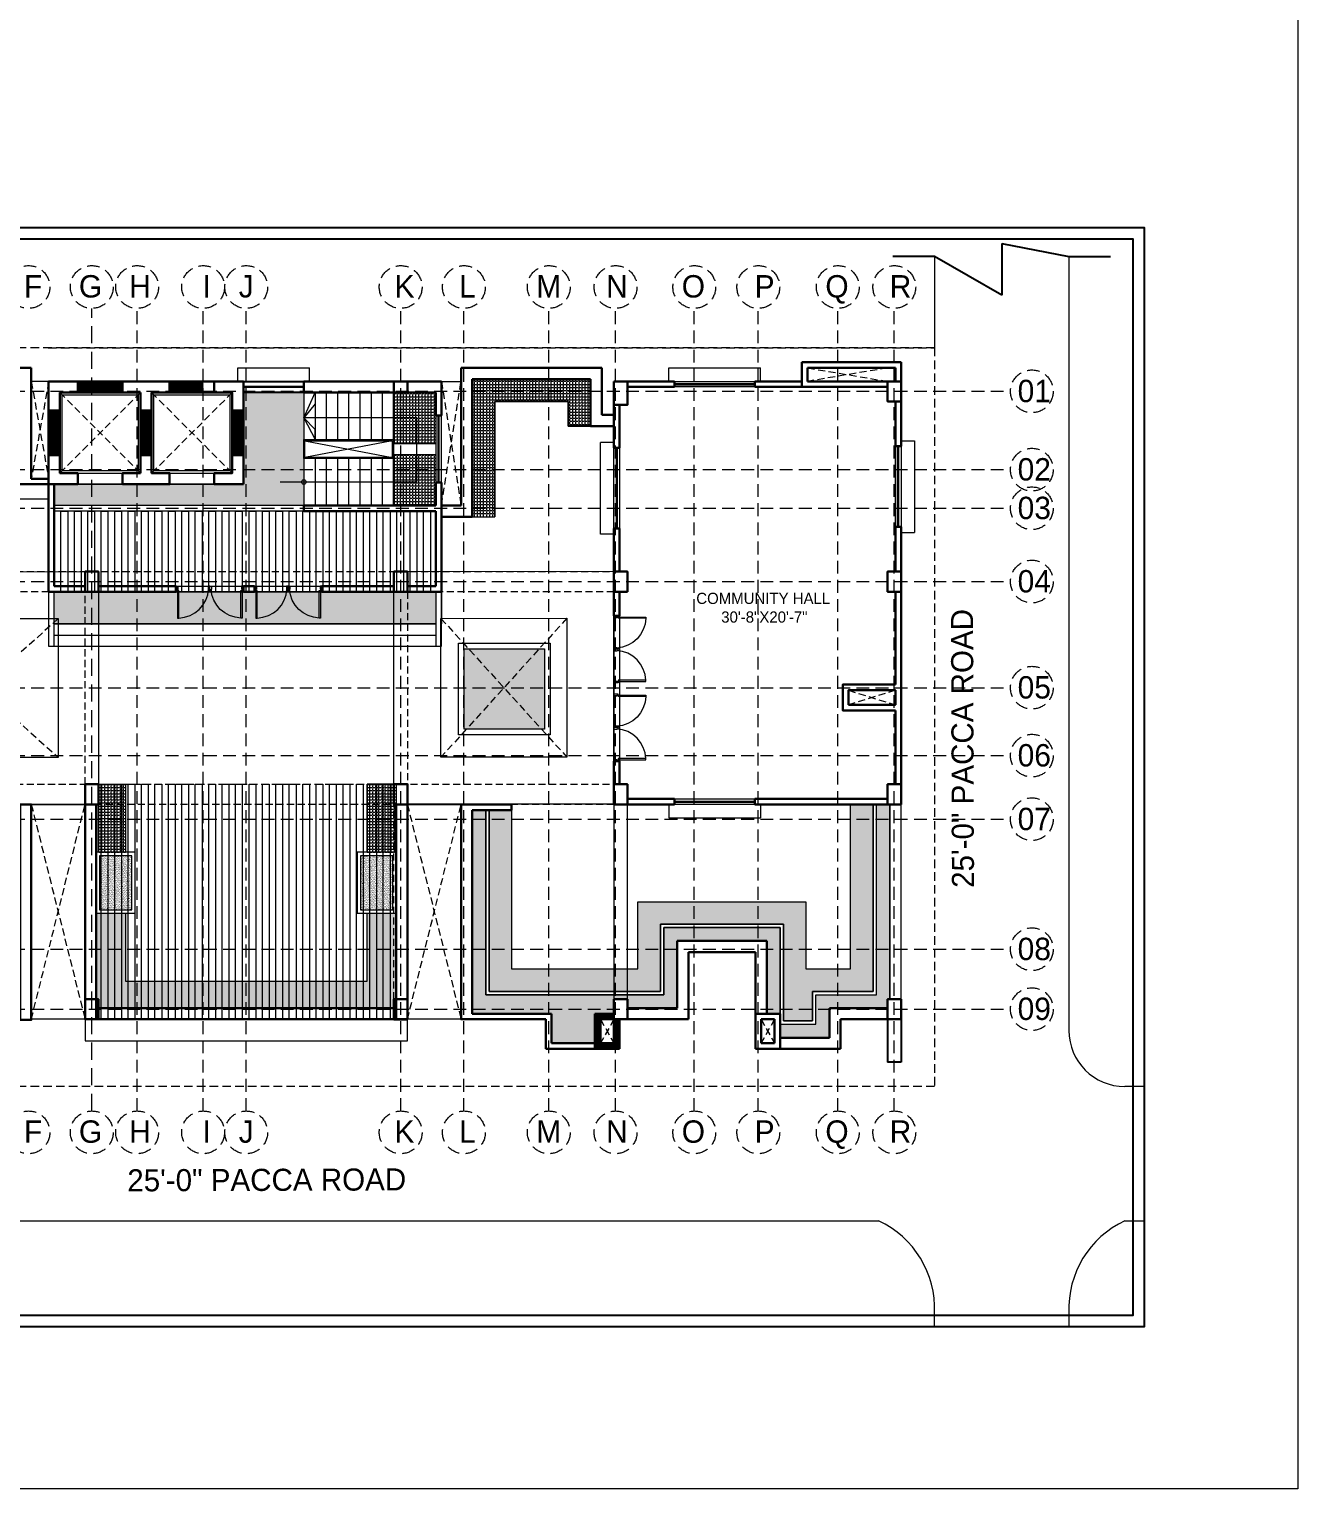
# Model space of a CAD drawing. Header units: inches. Extents: x 23587 to 406221, y -226199 to -75910.
# Drawn here: x 388403 to 389536, y -216016 to -214712 of the extents above; entities that cross this region are included whole.
import ezdxf

# ---------------------------------------------------------------- set-up
doc = ezdxf.new("R2010")
doc.units = ezdxf.units.IN
doc.header["$LTSCALE"] = 25.4
doc.header["$MEASUREMENT"] = 0
doc.linetypes.add('DASHED', pattern=[0.75, 0.5, -0.25])
for name, color, linetype, lineweight in [('COLOUM', 1, 'Continuous', 40), ('Fresh air fan', 250, 'Continuous', 0), ('RAIL', 22, 'Continuous', 13), ('sill', 252, 'Continuous', 13), ('stair', 139, 'Continuous', 18), ('T-TEXT', 5, 'Continuous', 13), ('Text.', 7, 'Continuous', 13), ('wall', 7, 'Continuous', 30)]:
    doc.layers.add(name, color=color, linetype=linetype, lineweight=lineweight)
doc.layers.add('DOOR', color=42, linetype='Continuous')
doc.styles.add('2', font='ARIALN.TTF')
doc.styles.add('style3', font='TCCM____.TTF')
pattern_1 = [(45, (387455.4772, -208333.8301), (-0.44194174, 0.44194174), [])]
pattern_2 = [(37.5, (387455.4772, -204766.6053), (-0.04724502, 1.44511783), [0, -1.14, 0, -1.275, 0, -1.21875]), (7.5, (387455.4772, -204766.6053), (1.32733253, 2.11660955), [0, -0.615, 0, -1.0275, 0, -0.39375]), (327.5, (387454.5547, -204766.6053), (2.3356064, 0.00424429), [0, -0.375, 0, -1.35, 0, -1.7625]), (317.5, (387454.5547, -204766.6053), (2.25459495, 0.65825667), [0, -0.1875, 0, -0.885, 0, -1.0125])]
pattern_3 = [(0, (387455.4772, -204766.6053), (0, 2.75), [2, -0.75]), (90, (387455.4772, -204766.6053), (-2.75, 2e-16), [2, -0.75])]

# ---------------------------------------------------------------- blocks, each defined once
blk = doc.blocks.new('VNBVN')
at = {"layer": 'DOOR', "color": 8, "lineweight": 5}
for points in [[(24894.1, -74768.9), (24892.6, -74768.9), (24892.6, -74801.9), (24894.1, -74801.9)], [(24855.6, -74801.9), (24855.6, -74806.9), (24857.6, -74806.9), (24857.6, -74803.4), (24857.1, -74803.4), (24857.1, -74801.9)], [(24895.6, -74801.9), (24895.6, -74806.9), (24893.6, -74806.9), (24893.6, -74803.4), (24894.1, -74803.4), (24894.1, -74801.9)]]:
    blk.add_lwpolyline(points, close=True, dxfattribs=at)
blk.add_arc((24893.7, -74805.5), 36.6, 91.6166, 176.7465, dxfattribs=at)
blk = doc.blocks.new('HGJFGJHFG')
at = {"layer": 'DOOR', "extrusion": (0, 0, -1), "yscale": 1.049999999995149, "zscale": -1.049999999995149, "rotation": 180}
for p, xscale in [((-27194.9, -88990.5), -1.049999999995149), ((25002, -88990.5), 1.049999999995149)]:
    blk.add_blockref('VNBVN', p, dxfattribs=dict(at, xscale=xscale))
blk = doc.blocks.new('FGHFDHDFGHFG')
at = {"layer": 'Fresh air fan', "color": 254, "linetype": 'DASHED', "lineweight": 5, "ltscale": 1.2}
blk.add_line((1002.9, -7344.9), (1002.9, -6628), dxfattribs=at)
at = {"layer": 'Fresh air fan', "color": 254, "linetype": 'DASHED', "lineweight": 5, "ltscale": 0.9}
for p, q in [((1043.4, -7344.9), (1043.4, -6628)), ((1102.4, -7344.9), (1102.4, -6628)), ((1140.9, -7344.9), (1140.9, -6628)), ((1278.9, -7344.9), (1278.9, -6628)), ((1335.4, -7344.9), (1335.4, -6628)), ((1411.2, -7344.9), (1411.2, -6628)), ((1470.9, -7344.9), (1470.9, -6628)), ((1541.2, -7344.9), (1541.2, -6628)), ((1598.4, -7344.9), (1598.4, -6628)), ((1669.4, -7344.9), (1669.4, -6628)), ((1719.9, -7344.9), (1719.9, -6628)), ((468.8, -6702), (1823.6, -6702)), ((468.8, -6772), (1823.6, -6772)), ((468.8, -6806.5), (1823.6, -6806.5)), ((468.8, -6872), (1823.6, -6872)), ((468.8, -6966.8), (1823.6, -6966.8)), ((468.8, -7027.5), (1823.6, -7027.5)), ((468.8, -7084.3), (1823.6, -7084.3)), ((468.8, -7200.5), (1823.6, -7200.5)), ((468.8, -7254), (1823.6, -7254))]:
    blk.add_line(p, q, dxfattribs=at)
at = {"layer": 'Fresh air fan', "color": 252, "linetype": 'DASHED', "lineweight": 5, "ltscale": 0.9}
for centre in [(946.4, -6608.8), (1002.9, -6608.8), (1043.4, -6608.8), (1102.4, -6608.8), (1140.9, -6608.8), (1278.9, -6608.8), (1335.4, -6608.8), (1411.2, -6608.8), (1470.9, -6608.8), (1541.2, -6608.8), (1598.4, -6608.8), (1669.4, -6608.8), (1719.9, -6608.8), (1842.8, -6702), (1842.8, -6772), (1842.8, -6806.5), (1842.8, -6872), (1842.8, -6966.8), (1842.8, -7027.5), (1842.8, -7084.3), (1842.8, -7200.5), (1842.8, -7254), (946.4, -7364.1), (1002.9, -7364.1), (1043.4, -7364.1), (1102.4, -7364.1), (1140.9, -7364.1), (1278.9, -7364.1), (1335.4, -7364.1), (1411.2, -7364.1), (1470.9, -7364.1), (1541.2, -7364.1), (1598.4, -7364.1), (1669.4, -7364.1), (1719.9, -7364.1)]:
    blk.add_circle(centre, 19.1, dxfattribs=at)
at = {"layer": 'Fresh air fan', "color": 250, "lineweight": 25, "ltscale": 0.09, "char_height": 20, "attachment_point": 1, "style": '2'}
for s, width, insert in [('{\\fCentury Gothic|b0|i0|c0|p34;F}', 20, (942.3, -6598.2)), ('{\\fCentury Gothic|b0|i0|c0|p34;G}', 20, (991.4, -6598.2)), ('{\\fCentury Gothic|b0|i0|c0|p34;H}', 20, (1036.3, -6598.2)), ('{\\fCentury Gothic|b0|i0|c0|p34;I}', 20, (1101.8, -6598.2)), ('{\\fCentury Gothic|b0|i0|c0|p34;J}', 20, (1134.2, -6598.2)), ('{\\fCentury Gothic|b0|i0|c0|p34;K}', 20, (1273.4, -6598.2)), ('{\\fCentury Gothic|b0|i0|c0|p34;L}', 20, (1331.1, -6598.2)), ('{\\fCentury Gothic|b0|i0|c0|p34;M}', 20, (1400, -6598.2)), ('{\\fCentury Gothic|b0|i0|c0|p34;N}', 20, (1462.4, -6598.2)), ('{\\fCentury Gothic|b0|i0|c0|p34;O}', 20, (1530, -6598.2)), ('{\\fCentury Gothic|b0|i0|c0|p34;P}', 20, (1595.1, -6598.2)), ('{\\fCentury Gothic|b0|i0|c0|p34;Q}', 20, (1658.3, -6598.2)), ('{\\fCentury Gothic|b0|i0|c0|p34;R}', 20, (1715.8, -6598.2)), ('{\\fCentury Gothic|b0|i0|c0|p34;01}', 20, (1830.1, -6691.7)), ('{\\fCentury Gothic|b0|i0|c0|p34;02}', 25.183, (1830.1, -6761.7)), ('{\\fCentury Gothic|b0|i0|c0|p34;03}', 25.488, (1830.1, -6796.2)), ('{\\fCentury Gothic|b0|i0|c0|p34;04}', 20, (1830.1, -6861.7)), ('{\\fCentury Gothic|b0|i0|c0|p34;05}', 20, (1830.1, -6956.5)), ('{\\fCentury Gothic|b0|i0|c0|p34;06}', 20, (1830.1, -7017.2)), ('{\\fCentury Gothic|b0|i0|c0|p34;07}', 26.708, (1830.1, -7074.1)), ('{\\fCentury Gothic|b0|i0|c0|p34;08}', 20, (1830.1, -7190.2)), ('{\\fCentury Gothic|b0|i0|c0|p34;09}', 20, (1830.1, -7243.7)), ('{\\fCentury Gothic|b0|i0|c0|p34;F}', 20, (942.3, -7353.4)), ('{\\fCentury Gothic|b0|i0|c0|p34;G}', 20, (991.4, -7353.4)), ('{\\fCentury Gothic|b0|i0|c0|p34;H}', 20, (1036.3, -7353.4)), ('{\\fCentury Gothic|b0|i0|c0|p34;I}', 20, (1101.8, -7353.4)), ('{\\fCentury Gothic|b0|i0|c0|p34;J}', 20, (1134.2, -7353.4)), ('{\\fCentury Gothic|b0|i0|c0|p34;K}', 20, (1273.4, -7353.4)), ('{\\fCentury Gothic|b0|i0|c0|p34;L}', 20, (1331.1, -7353.4)), ('{\\fCentury Gothic|b0|i0|c0|p34;M}', 20, (1400, -7353.4)), ('{\\fCentury Gothic|b0|i0|c0|p34;N}', 20, (1462.4, -7353.4)), ('{\\fCentury Gothic|b0|i0|c0|p34;O}', 20, (1530, -7353.4)), ('{\\fCentury Gothic|b0|i0|c0|p34;P}', 20, (1595.1, -7353.4)), ('{\\fCentury Gothic|b0|i0|c0|p34;Q}', 20, (1658.3, -7353.4)), ('{\\fCentury Gothic|b0|i0|c0|p34;R}', 20, (1715.8, -7353.4))]:
    blk.add_mtext_dynamic_manual_height_columns(s, width=width, gutter_width=0.5, heights=[0], dxfattribs=dict(at, insert=insert))

msp = doc.modelspace()

# ---------------------------------------------------------------- hatches: boundary and pattern name
at = {"layer": 'Fresh air fan', "lineweight": 5, "ltscale": 0.09}
h = msp.add_hatch(dxfattribs=at)
h.set_pattern_fill('ANSI31', color=254, scale=5)
h.set_pattern_definition(pattern_1)
h.paths.add_polyline_path([(388485.9, -215026.9), (388458.4, -215026.9), (388458.4, -215036.9), (388485.9, -215036.9)])
h.paths.add_polyline_path([(388458.4, -215026.9), (388445.9, -215026.9), (388445.9, -215036.9), (388458.4, -215036.9)])
h.paths.add_polyline_path([(388429.9, -215052.9), (388419.9, -215052.9), (388419.9, -215092.9), (388429.9, -215092.9)])
h.paths.add_polyline_path([(388511.9, -215052.9), (388501.9, -215052.9), (388501.9, -215092.9), (388511.9, -215092.9)])
h.paths.add_polyline_path([(388557.9, -215026.9), (388527.9, -215026.9), (388527.9, -215036.9), (388557.9, -215036.9)])
h.paths.add_polyline_path([(388593.9, -215052.9), (388583.9, -215052.9), (388583.9, -215092.9), (388593.9, -215092.9)])
at = {"layer": 'Fresh air fan', "lineweight": 5, "ltscale": 0.09, "true_color": 0x636466}
h = msp.add_hatch(dxfattribs=at)
h.set_pattern_fill('ANGLE', color=251, scale=10)
h.set_pattern_definition(pattern_3)
h.paths.add_polyline_path([(388818.4, -215147.8), (388818.4, -215044.9), (388884.1, -215044.9), (388884.1, -215066.9), (388904.1, -215066.9), (388904.1, -215024.9), (388798.4, -215024.9), (388798.4, -215147.8)])
h = msp.add_hatch(dxfattribs=at)
h.set_pattern_fill('ANGLE', color=251, scale=10)
h.set_pattern_definition(pattern_3)
h.paths.add_polyline_path([(388593.9, -215036.9), (388647.9, -215036.9), (388647.9, -215137.8), (388424.9, -215137.8), (388424.9, -215118.9), (388593.9, -215118.9)])
h = msp.add_hatch(dxfattribs=at)
h.set_pattern_fill('ANGLE', color=251, scale=10)
h.set_pattern_definition(pattern_3)
h.paths.add_polyline_path([(388727.9, -215036.9), (388765.9, -215036.9), (388765.9, -215082.4), (388727.9, -215082.4)])
h = msp.add_hatch(dxfattribs=at)
h.set_pattern_fill('ANGLE', color=251, scale=10)
h.set_pattern_definition(pattern_3)
h.paths.add_polyline_path([(388727.9, -215092.4), (388765.9, -215092.4), (388765.9, -215137.8), (388727.9, -215137.8)])
h = msp.add_hatch(dxfattribs=at)
h.set_pattern_fill('ANGLE', color=251, scale=10)
h.set_pattern_definition(pattern_3)
h.paths.add_polyline_path([(388424.9, -215214.9), (388765.9, -215214.9), (388765.9, -215243.6), (388424.9, -215243.6)])
at = {"layer": 'Fresh air fan', "lineweight": 5, "ltscale": 0.09}
h = msp.add_hatch(dxfattribs=at)
h.set_pattern_fill('AR-SAND', color=92, scale=0.75)
h.set_pattern_definition([(37.5, (387450.5564, -204749.1369), (-0.04724502, 1.44511783), [0, -1.14, 0, -1.275, 0, -1.21875]), (7.5, (387450.5564, -204749.1369), (1.32733253, 2.11660955), [0, -0.615, 0, -1.0275, 0, -0.39375]), (327.5, (387449.6339, -204749.1369), (2.3356064, 0.00424429), [0, -0.375, 0, -1.35, 0, -1.7625]), (317.5, (387449.634, -204749.1369), (2.25459495, 0.65825667), [0, -0.1875, 0, -0.885, 0, -1.0125])])
h.paths.add_polyline_path([(388791, -215265.8), (388863, -215265.8), (388863, -215337.8), (388791, -215337.8)])
at = {"layer": 'Fresh air fan', "lineweight": 5, "ltscale": 0.09, "true_color": 0x636466}
h = msp.add_hatch(dxfattribs=at)
h.set_pattern_fill('ANGLE', color=251, scale=10)
h.set_pattern_definition(pattern_3)
h.paths.add_polyline_path([(388464.4, -215386.9), (388488.4, -215386.9), (388488.4, -215447.7), (388464.4, -215447.7)])
h = msp.add_hatch(dxfattribs=at)
h.set_pattern_fill('ANGLE', color=251, scale=10)
h.set_pattern_definition(pattern_3)
h.paths.add_polyline_path([(388704.4, -215386.9), (388730.4, -215386.9), (388730.4, -215447.7), (388704.4, -215447.7)])
at = {"layer": 'Fresh air fan', "lineweight": 5, "ltscale": 0.09}
h = msp.add_hatch(dxfattribs=at)
h.set_pattern_fill('AR-SAND', color=92, scale=0.75)
h.set_pattern_definition(pattern_2)
h.paths.add_polyline_path([(389073.4, -215591.9), (389073.4, -215514.9), (388969.4, -215514.9), (388969.4, -215574.9), (388810.4, -215574.9), (388810.4, -215409.9), (388798.4, -215409.9), (388798.4, -215591.9), (388869.1, -215591.9), (388869.1, -215618.3), (388907.9, -215618.3), (388907.9, -215591.9), (388924.9, -215591.9), (388924.9, -215578.9), (388936.9, -215578.9), (388936.9, -215586.9), (388981.4, -215586.9), (388981.4, -215526.9), (389061.4, -215526.9), (389061.4, -215591.9)])
at = {"layer": 'Fresh air fan', "lineweight": 5, "ltscale": 0.09, "true_color": 0x636466}
h = msp.add_hatch(dxfattribs=at)
h.set_pattern_fill('ANGLE', color=251, scale=10)
h.set_pattern_definition(pattern_3)
h.paths.add_polyline_path([(388813.4, -215409.9), (388833.4, -215409.9), (388833.4, -215551.9), (388946.4, -215551.9), (388946.4, -215491.9), (389096.4, -215491.9), (389096.4, -215551.9), (389136.4, -215551.9), (389136.4, -215404.9), (389156.4, -215404.9), (389156.4, -215571.9), (389102.4, -215571.9), (389102.4, -215598.3), (389076.4, -215598.3), (389076.4, -215511.9), (388966.4, -215511.9), (388966.4, -215571.9), (388813.4, -215571.9)])
at = {"layer": 'Fresh air fan', "lineweight": 5, "ltscale": 0.09}
h = msp.add_hatch(dxfattribs=at)
h.set_pattern_fill('AR-SAND', color=92, scale=0.5)
h.set_pattern_definition([(37.5, (387455.4772, -204766.60535), (-0.03149668, 0.963411885), [0, -0.76, 0, -0.85, 0, -0.8125]), (7.5, (387455.4772, -204766.6053), (0.88488835, 1.41107303), [0, -0.41, 0, -0.685, 0, -0.2625]), (327.5, (387454.8622, -204766.60535), (1.55707093, 0.002829527), [0, -0.25, 0, -0.9, 0, -1.175]), (317.5, (387454.8622, -204766.6053), (1.5030633, 0.43883778), [0, -0.125, 0, -0.59, 0, -0.675])])
h.paths.add_polyline_path([(389117.4, -215587.9), (389105.4, -215587.9), (389105.4, -215601.3), (389073.4, -215601.3), (389073.4, -215613.3), (389117.4, -215613.3)])
h.paths.add_polyline_path([(389124.9, -215574.9), (389105.4, -215574.9), (389105.4, -215587.9), (389117.4, -215587.9), (389117.4, -215586.9), (389124.9, -215586.9)])
h.paths.add_polyline_path([(389169.4, -215578.9), (389171.4, -215578.9), (389171.4, -215534.4), (389159.4, -215534.4), (389159.4, -215574.9), (389124.9, -215574.9), (389124.9, -215586.9), (389169.4, -215586.9)])
h.paths.add_polyline_path([(389171.4, -215404.9), (389159.4, -215404.9), (389159.4, -215534.4), (389171.4, -215534.4)])
h = msp.add_hatch(dxfattribs=at)
h.set_pattern_fill('AR-SAND', color=92, scale=0.75)
h.set_pattern_definition(pattern_2)
h.paths.add_polyline_path([(388494.2, -215450.7), (388465.4, -215450.7), (388465.4, -215499), (388494.2, -215499)])
h = msp.add_hatch(dxfattribs=at)
h.set_pattern_fill('AR-SAND', color=92, scale=0.75)
h.set_pattern_definition(pattern_2)
h.paths.add_polyline_path([(388727.4, -215450.7), (388698.6, -215450.7), (388698.6, -215499), (388727.4, -215499)])
at = {"layer": 'Fresh air fan', "lineweight": 5, "ltscale": 0.09, "true_color": 0x636466}
h = msp.add_hatch(dxfattribs=at)
h.set_pattern_fill('ANGLE', color=251, scale=10)
h.set_pattern_definition(pattern_3)
h.paths.add_polyline_path([(388462.4, -215502), (388488.4, -215502), (388488.4, -215562.9), (388704.4, -215562.9), (388704.4, -215502), (388730.4, -215502), (388730.4, -215579), (388728.4, -215579), (388728.4, -215586.9), (388464.4, -215586.9), (388464.4, -215578.9), (388462.4, -215578.9)])
at = {"layer": 'Fresh air fan', "lineweight": 5, "ltscale": 0.09}
h = msp.add_hatch(dxfattribs=at)
h.set_pattern_fill('ANSI31', color=254, scale=5)
h.set_pattern_definition(pattern_1)
h.paths.add_polyline_path([(388924.9, -215591.9), (388907.9, -215591.9), (388907.9, -215623.3), (388929.9, -215623.3), (388929.9, -215596.9), (388924.9, -215596.9), (388924.9, -215618.3), (388912.9, -215618.3), (388912.9, -215596.9), (388924.9, -215596.9)])

# ---------------------------------------------------------------- linework, layer by layer
at = {"layer": 'COLOUM', "lineweight": 30}
for points in [[(388419.9, -215026.9), (388445.9, -215026.9), (388445.9, -215036.9), (388429.9, -215036.9), (388429.9, -215052.9), (388419.9, -215052.9), (388419.9, -215026.9)], [(388501.9, -215026.9), (388485.9, -215026.9), (388485.9, -215036.9), (388501.9, -215036.9)], [(388501.9, -215026.9), (388527.9, -215026.9), (388527.9, -215036.9), (388511.9, -215036.9), (388511.9, -215052.9), (388501.9, -215052.9), (388501.9, -215036.9)], [(388593.9, -215026.9), (388567.9, -215026.9), (388567.9, -215036.9), (388583.9, -215036.9), (388583.9, -215052.9), (388593.9, -215052.9), (388593.9, -215026.9)], [(388419.9, -215118.9), (388445.9, -215118.9), (388445.9, -215108.9), (388429.9, -215108.9), (388429.9, -215092.9), (388419.9, -215092.9), (388419.9, -215118.9)], [(388501.9, -215118.9), (388527.9, -215118.9), (388527.9, -215108.9), (388511.9, -215108.9), (388511.9, -215092.9), (388501.9, -215092.9), (388501.9, -215108.9)], [(388593.9, -215118.9), (388567.9, -215118.9), (388567.9, -215108.9), (388583.9, -215108.9), (388583.9, -215092.9), (388593.9, -215092.9), (388593.9, -215118.9)], [(388501.9, -215118.9), (388485.9, -215118.9), (388485.9, -215108.9), (388501.9, -215108.9)]]:
    msp.add_lwpolyline(points, dxfattribs=at)
for points in [[(388740.4, -215036.9), (388728.4, -215036.9), (388728.4, -215026.9), (388740.4, -215026.9)], [(388924.9, -215026.9), (388936.9, -215026.9), (388936.9, -215047.9), (388924.9, -215047.9)], [(389181.4, -215044.9), (389169.4, -215044.9), (389169.4, -215026.9), (389181.4, -215026.9)], [(388464.4, -215214.9), (388452.4, -215214.9), (388452.4, -215196.9), (388464.4, -215196.9)], [(388740.4, -215214.9), (388728.4, -215214.9), (388728.4, -215196.9), (388740.4, -215196.9)], [(388936.9, -215214.9), (388924.9, -215214.9), (388924.9, -215196.9), (388936.9, -215196.9)], [(389181.4, -215214.9), (389169.4, -215214.9), (389169.4, -215196.9), (389181.4, -215196.9)], [(388464.4, -215404.9), (388452.4, -215404.9), (388452.4, -215386.9), (388464.4, -215386.9)], [(388740.4, -215404.9), (388728.4, -215404.9), (388728.4, -215386.9), (388740.4, -215386.9)], [(388936.9, -215404.9), (388924.9, -215404.9), (388924.9, -215386.9), (388936.9, -215386.9)], [(389181.4, -215404.9), (389169.4, -215404.9), (389169.4, -215386.9), (389181.4, -215386.9)], [(388464.4, -215596.9), (388452.4, -215596.9), (388452.4, -215578.9), (388464.4, -215578.9)], [(388740.4, -215597), (388728.4, -215597), (388728.4, -215579), (388740.4, -215579)], [(388936.9, -215596.9), (388924.9, -215596.9), (388924.9, -215578.9), (388936.9, -215578.9)], [(389181.4, -215596.9), (389169.4, -215596.9), (389169.4, -215578.9), (389181.4, -215578.9)]]:
    msp.add_lwpolyline(points, close=True, dxfattribs=at)
at = {"layer": 'Fresh air fan', "color": 8, "lineweight": 25, "ltscale": 0.09}
for p, q in [((389271.4, -214903.8), (389271.4, -214949.9)), ((389271.4, -214903.8), (389331.4, -214915.3)), ((389211.4, -214915.3), (389174.2, -214915.3)), ((389271.4, -214949.9), (389211.4, -214915.3)), ((389331.4, -214915.3), (389368.6, -214915.3))]:
    msp.add_line(p, q, dxfattribs=at)
at = {"layer": 'Fresh air fan', "color": 140, "linetype": 'DASHED', "lineweight": 5, "ltscale": 0.6}
for p, q in [((389211.4, -214996.9), (387987.4, -214996.9)), ((388419.4, -214996.9), (389211.4, -214996.9)), ((389211.4, -214996.9), (389211.4, -215656.9)), ((389211.4, -215656.9), (387987.4, -215656.9))]:
    msp.add_line(p, q, dxfattribs=at)
at = {"layer": 'Fresh air fan', "color": 250, "lineweight": 30, "ltscale": 0.09}
for p, q in [((388273.5, -215014.9), (388404.4, -215014.9)), ((388404.4, -215014.9), (388273.5, -215014.9)), ((388404.4, -215113.9), (388404.4, -215014.9)), ((388419.9, -215118.9), (388394.4, -215118.9)), ((388419.9, -215113.9), (388404.4, -215113.9)), ((388798.4, -215404.9), (388833.4, -215404.9)), ((388798.4, -215409.9), (388833.4, -215409.9)), ((388833.4, -215409.9), (388833.4, -215404.9)), ((388981.4, -215586.9), (388981.4, -215526.9)), ((388981.4, -215526.9), (389061.4, -215526.9)), ((389061.4, -215526.9), (389061.4, -215591.9)), ((388991.4, -215536.9), (388991.4, -215596.9)), ((389051.4, -215536.9), (388991.4, -215536.9)), ((388991.4, -215596.9), (388991.4, -215536.9)), ((388991.4, -215536.9), (389051.4, -215536.9)), ((389051.4, -215536.9), (389051.4, -215623.3)), ((388798.4, -215591.9), (388869.1, -215591.9)), ((388869.1, -215591.9), (388869.1, -215618.3)), ((388936.9, -215586.9), (388981.4, -215586.9)), ((389117.4, -215586.9), (389169.4, -215586.9)), ((389117.4, -215613.3), (389117.4, -215586.9)), ((388788.4, -215596.9), (388864.1, -215596.9)), ((388864.1, -215596.9), (388793.4, -215596.9)), ((388864.1, -215596.9), (388864.1, -215623.3)), ((388991.4, -215596.9), (388936.9, -215596.9)), ((388936.9, -215596.9), (388991.4, -215596.9)), ((389169.4, -215596.9), (389127.4, -215596.9)), ((389127.4, -215623.3), (389127.4, -215596.9)), ((389127.4, -215596.9), (389169.4, -215596.9)), ((388869.1, -215618.3), (388929.9, -215618.3)), ((389073.4, -215613.3), (389117.4, -215613.3)), ((388864.1, -215623.3), (388929.9, -215623.3)), ((389122.4, -215623.3), (389073.4, -215623.3)), ((389073.4, -215623.3), (389127.4, -215623.3))]:
    msp.add_line(p, q, dxfattribs=at)
at = {"layer": 'Fresh air fan', "color": 6, "lineweight": 5, "ltscale": 0.09}
for p, q in [((388588.9, -215026.9), (388588.9, -215014.9)), ((388588.9, -215014.9), (388652.9, -215014.9)), ((388652.9, -215026.9), (388652.9, -215014.9))]:
    msp.add_line(p, q, dxfattribs=at)
at = {"layer": 'Fresh air fan', "color": 250, "lineweight": 13, "ltscale": 0.09}
for p, q in [((388973.9, -215026.9), (388973.9, -215014.9)), ((388973.9, -215014.9), (389055.9, -215014.9)), ((389055.9, -215026.9), (389055.9, -215014.9)), ((388818.4, -215044.9), (388818.4, -215147.8)), ((388884.1, -215044.9), (388818.4, -215044.9)), ((388884.1, -215066.9), (388884.1, -215044.9)), ((388904.1, -215066.9), (388884.1, -215066.9)), ((388912.9, -215163.4), (388912.9, -215081.4)), ((388924.9, -215081.4), (388912.9, -215081.4)), ((389181.4, -215079.9), (389193.4, -215079.9)), ((389193.4, -215079.9), (389193.4, -215161.9)), ((388136.4, -215131.9), (388419.9, -215131.9)), ((388798.4, -215147.8), (388818.4, -215147.8)), ((388924.9, -215163.4), (388912.9, -215163.4)), ((389181.4, -215161.9), (389193.4, -215161.9)), ((388419.9, -215214.9), (388419.9, -215243.6)), ((388770.9, -215214.9), (388770.9, -215243.6)), ((388424.9, -215243.6), (388765.9, -215243.6)), ((388424.9, -215253.6), (388765.9, -215253.6)), ((388419.9, -215263.6), (388770.9, -215263.6)), ((388810.4, -215409.9), (388810.4, -215574.9)), ((388813.4, -215409.9), (388813.4, -215571.9)), ((388833.4, -215409.9), (388833.4, -215551.9)), ((388973.9, -215404.9), (388973.9, -215416.9)), ((389055.9, -215404.9), (389055.9, -215416.9)), ((389136.4, -215551.9), (389136.4, -215404.9)), ((389156.4, -215571.9), (389156.4, -215404.9)), ((389159.4, -215574.9), (389159.4, -215404.9)), ((389171.4, -215578.9), (389171.4, -215404.9)), ((389181.4, -215578.9), (389181.4, -215404.9)), ((388973.9, -215416.9), (389055.9, -215416.9))]:
    msp.add_line(p, q, dxfattribs=at)
at = {"layer": 'Fresh air fan', "color": 250, "lineweight": 9, "ltscale": 0.09}
for p, q in [((389181.4, -215009.9), (389092.9, -215009.9)), ((389092.9, -215009.9), (389092.9, -215026.9)), ((388419.9, -215026.9), (388404.4, -215026.9)), ((388419.9, -215026.9), (388419.9, -215113.9)), ((388770.9, -215026.9), (388788.4, -215026.9)), ((388485.9, -215036.9), (388501.9, -215036.9)), ((388647.9, -215137.8), (388424.9, -215137.8)), ((388647.9, -215142.8), (388424.9, -215142.8)), ((389181.4, -215214.9), (389181.4, -215196.9)), ((389174.4, -215214.9), (389181.4, -215214.9)), ((388404.4, -215597.4), (388404.4, -215404.9)), ((388404.4, -215404.9), (388452.4, -215404.9)), ((388452.4, -215404.9), (388452.4, -215452.9)), ((388452.4, -215404.9), (388452.4, -215616.2)), ((388452.4, -215597.4), (388452.4, -215404.9)), ((388730.4, -215586.9), (388730.4, -215404.9)), ((388788.4, -215404.9), (388740.4, -215404.9)), ((388740.4, -215452.9), (388740.4, -215404.9)), ((388740.4, -215616.2), (388740.4, -215404.9)), ((388740.4, -215404.9), (388788.4, -215404.9)), ((388788.4, -215404.9), (388788.4, -215596.9)), ((388946.4, -215551.9), (388946.4, -215491.9)), ((388946.4, -215491.9), (389096.4, -215491.9)), ((389096.4, -215491.9), (389096.4, -215551.9)), ((388966.4, -215571.9), (388966.4, -215511.9)), ((388966.4, -215511.9), (389076.4, -215511.9)), ((388969.4, -215574.9), (388969.4, -215514.9)), ((388969.4, -215514.9), (389073.4, -215514.9)), ((389073.4, -215514.9), (389073.4, -215591.9)), ((389076.4, -215511.9), (389076.4, -215598.3)), ((388833.4, -215551.9), (388946.4, -215551.9)), ((389096.4, -215551.9), (389136.4, -215551.9)), ((388810.4, -215574.9), (388969.4, -215574.9)), ((388813.4, -215571.9), (388966.4, -215571.9)), ((388936.9, -215586.9), (388936.9, -215574.9)), ((389102.4, -215598.3), (389102.4, -215571.9)), ((389102.4, -215571.9), (389156.4, -215571.9)), ((389105.4, -215601.3), (389105.4, -215574.9)), ((389105.4, -215574.9), (389159.4, -215574.9)), ((388464.4, -215586.9), (388730.4, -215586.9)), ((388327.6, -215597.4), (388404.4, -215597.4)), ((388452.4, -215596.9), (388404.4, -215596.9)), ((388452.4, -215596.9), (388452.4, -215616.2)), ((388788.4, -215596.9), (388740.4, -215596.9)), ((388929.9, -215623.3), (388929.9, -215596.9)), ((389073.4, -215601.3), (389105.4, -215601.3)), ((389076.4, -215598.3), (389102.4, -215598.3)), ((389169.4, -215596.9), (389169.4, -215635.3)), ((388452.4, -215616.2), (388740.4, -215616.2)), ((389169.4, -215635.3), (389181.4, -215635.3))]:
    msp.add_line(p, q, dxfattribs=at)
at = {"layer": 'Fresh air fan', "color": 5, "lineweight": 9, "ltscale": 0.09}
for p, q in [((388647.9, -215031.4), (388593.9, -215031.4)), ((388647.9, -215031.9), (388593.9, -215031.9)), ((388647.9, -215032.4), (388593.9, -215032.4)), ((388978.9, -215028.9), (389050.9, -215028.9)), ((388978.9, -215029.4), (389050.9, -215029.4)), ((388978.9, -215029.9), (389050.9, -215029.9)), ((388767.9, -215117.4), (388767.9, -215057.4)), ((388768.4, -215117.4), (388768.4, -215057.4)), ((388768.9, -215117.4), (388768.9, -215057.4)), ((388926.9, -215086.4), (388926.9, -215158.4)), ((388927.4, -215086.4), (388927.4, -215158.4)), ((388927.9, -215086.4), (388927.9, -215158.4)), ((389178.4, -215156.9), (389178.4, -215084.9)), ((389178.9, -215156.9), (389178.9, -215084.9)), ((389179.4, -215156.9), (389179.4, -215084.9)), ((388978.9, -215401.9), (389050.9, -215401.9)), ((388978.9, -215402.4), (389050.9, -215402.4)), ((388978.9, -215402.9), (389050.9, -215402.9))]:
    msp.add_line(p, q, dxfattribs=at)
at = {"layer": 'Fresh air fan', "color": 72, "lineweight": 15, "ltscale": 0.09}
for p, q in [((388464.4, -215386.9), (388488.4, -215386.9)), ((388488.4, -215386.9), (388488.4, -215447.7)), ((388728.4, -215386.9), (388704.4, -215386.9)), ((388704.4, -215386.9), (388704.4, -215447.7)), ((388488.4, -215502), (388488.4, -215562.9)), ((388704.4, -215562.9), (388704.4, -215502)), ((388488.4, -215562.9), (388704.4, -215562.9))]:
    msp.add_line(p, q, dxfattribs=at)
at = {"layer": 'Fresh air fan', "color": 250, "lineweight": 25, "ltscale": 0.09}
for p, q in [((389169.4, -215596.9), (389169.4, -215635.3)), ((389181.4, -215596.9), (389181.4, -215635.3)), ((389181.4, -215635.3), (389169.4, -215635.3))]:
    msp.add_line(p, q, dxfattribs=at)
at = {"layer": 'Fresh air fan', "color": 250, "lineweight": 13, "ltscale": 0.09}
for points in [[(387632.2, -211171.3), (389535.9, -211171.3), (389535.9, -216016.4), (387632.2, -216016.4)], [(388978.9, -215026.9), (389050.9, -215026.9), (389050.9, -215031.9), (388978.9, -215031.9)], [(388727.9, -215036.9), (388765.9, -215036.9), (388765.9, -215082.4), (388727.9, -215082.4)], [(388924.9, -215086.4), (388929.9, -215086.4), (388929.9, -215158.4), (388924.9, -215158.4)], [(389176.4, -215084.9), (389181.4, -215084.9), (389181.4, -215156.9), (389176.4, -215156.9)], [(388727.9, -215092.4), (388765.9, -215092.4), (388765.9, -215137.8), (388727.9, -215137.8)], [(388254.9, -215196.7), (388464.4, -215197), (388464.4, -215405), (388254.9, -215404.7)], [(388728.4, -215196.7), (388924.9, -215196.6), (388924.9, -215404.6), (388728.4, -215404.7)], [(388424.9, -215214.9), (388419.9, -215214.9), (388419.9, -215263.6), (388424.9, -215263.6)], [(388424.9, -215214.9), (388765.9, -215214.9), (388765.9, -215243.6), (388424.9, -215243.6)], [(388533.9, -215209.9), (388593.9, -215209.9), (388593.9, -215214.9), (388533.9, -215214.9)], [(388603.9, -215209.9), (388663.9, -215209.9), (388663.9, -215214.9), (388603.9, -215214.9)], [(388770.9, -215214.9), (388765.9, -215214.9), (388765.9, -215263.6), (388770.9, -215263.6)], [(388290.9, -215238.9), (388428.4, -215238.9), (388428.4, -215362.9), (388290.9, -215362.9)], [(388770.4, -215238.7), (388882.9, -215238.6), (388882.9, -215362.6), (388770.4, -215362.7)], [(388464.4, -215386.9), (388488.4, -215386.9), (388488.4, -215447.7), (388464.4, -215447.7)], [(388704.4, -215386.9), (388730.4, -215386.9), (388730.4, -215447.7), (388704.4, -215447.7)], [(388978.9, -215399.9), (389050.9, -215399.9), (389050.9, -215404.9), (388978.9, -215404.9)]]:
    msp.add_lwpolyline(points, close=True, dxfattribs=at)
at = {"layer": 'Fresh air fan', "color": 250, "lineweight": 25, "ltscale": 0.09}
for points in [[(387808.6, -214889.5), (389398.6, -214889.5), (389398.6, -215871.6), (387808.6, -215871.6)], [(387818.6, -214899.5), (389388.6, -214899.5), (389388.6, -215861.6), (387818.6, -215861.6)], [(388593.9, -215026.9), (388647.9, -215026.9), (388647.9, -215036.9), (388593.9, -215036.9)]]:
    msp.add_lwpolyline(points, close=True, dxfattribs=at)
at = {"layer": 'Fresh air fan', "color": 250, "lineweight": 13, "ltscale": 0.09}
for points in [[(388818.4, -215147.8), (388818.4, -215044.9), (388884.1, -215044.9), (388884.1, -215066.9), (388904.1, -215066.9), (388904.1, -215024.9), (388798.4, -215024.9), (388798.4, -215147.8), (388818.4, -215147.8)], [(388593.9, -215036.9), (388647.9, -215036.9), (388647.9, -215137.8), (388424.9, -215137.8), (388424.9, -215118.9), (388593.9, -215118.9), (388593.9, -215036.9)], [(389073.4, -215591.9), (389073.4, -215514.9), (388969.4, -215514.9), (388969.4, -215574.9), (388810.4, -215574.9), (388810.4, -215409.9), (388798.4, -215409.9), (388798.4, -215591.9), (388869.1, -215591.9), (388869.1, -215618.3), (388907.9, -215618.3), (388907.9, -215591.9), (388924.9, -215591.9), (388924.9, -215578.9), (388936.9, -215578.9), (388936.9, -215586.9), (388981.4, -215586.9), (388981.4, -215526.9), (389061.4, -215526.9), (389061.4, -215591.9), (389073.4, -215591.9)], [(388813.4, -215409.9), (388833.4, -215409.9), (388833.4, -215551.9), (388946.4, -215551.9), (388946.4, -215491.9), (389096.4, -215491.9), (389096.4, -215551.9), (389136.4, -215551.9), (389136.4, -215404.9), (389156.4, -215404.9), (389156.4, -215571.9), (389102.4, -215571.9), (389102.4, -215598.3), (389076.4, -215598.3), (389076.4, -215511.9), (388966.4, -215511.9), (388966.4, -215571.9), (388813.4, -215571.9), (388813.4, -215409.9)], [(389073.4, -215601.3), (389105.4, -215601.3), (389105.4, -215574.9), (389159.4, -215574.9), (389159.4, -215404.9), (389171.4, -215404.9), (389171.4, -215578.9), (389169.4, -215578.9), (389169.4, -215586.9), (389117.4, -215586.9), (389117.4, -215613.3), (389073.4, -215613.3), (389073.4, -215601.3)], [(388462.4, -215502), (388488.4, -215502), (388488.4, -215562.9), (388704.4, -215562.9), (388704.4, -215502), (388730.4, -215502), (388730.4, -215579), (388728.4, -215579), (388728.4, -215586.9), (388464.4, -215586.9), (388464.4, -215578.9), (388462.4, -215578.9), (388462.4, -215502)]]:
    msp.add_lwpolyline(points, dxfattribs=at)
at = {"layer": 'Fresh air fan', "color": 250, "lineweight": 9, "ltscale": 0.09}
for points in [[(388765.9, -215117.4), (388770.9, -215117.4), (388770.9, -215057.4), (388765.9, -215057.4)], [(388929.9, -215366.2), (388924.9, -215366.2), (388924.9, -215236.3), (388929.9, -215236.3)], [(388786, -215260.8), (388868, -215260.8), (388868, -215342.8), (388786, -215342.8)], [(388791, -215265.8), (388863, -215265.8), (388863, -215337.8), (388791, -215337.8)], [(388924.9, -215578.9), (388936.9, -215578.9), (388936.9, -215404.9), (388924.9, -215404.9)], [(388497.2, -215447.7), (388462.4, -215447.7), (388462.4, -215502), (388497.2, -215502)], [(388494.2, -215450.7), (388465.4, -215450.7), (388465.4, -215499), (388494.2, -215499)], [(388730.4, -215447.7), (388695.6, -215447.7), (388695.6, -215502), (388730.4, -215502)], [(388727.4, -215450.7), (388698.6, -215450.7), (388698.6, -215499), (388727.4, -215499)]]:
    msp.add_lwpolyline(points, close=True, dxfattribs=at)
at = {"layer": 'Fresh air fan', "color": 200, "lineweight": 9, "ltscale": 0.09}
for points in [[(388430.9, -215142.8), (388436.9, -215142.8), (388436.9, -215214.9), (388430.9, -215214.9)], [(388442.9, -215142.8), (388448.9, -215142.8), (388448.9, -215214.9), (388442.9, -215214.9)], [(388454.9, -215142.8), (388460.9, -215142.8), (388460.9, -215214.9), (388454.9, -215214.9)], [(388466.9, -215142.8), (388472.9, -215142.8), (388472.9, -215214.9), (388466.9, -215214.9)], [(388478.9, -215142.8), (388484.9, -215142.8), (388484.9, -215214.9), (388478.9, -215214.9)], [(388490.9, -215142.8), (388496.9, -215142.8), (388496.9, -215214.9), (388490.9, -215214.9)], [(388502.9, -215142.8), (388508.9, -215142.8), (388508.9, -215214.9), (388502.9, -215214.9)], [(388514.9, -215142.8), (388520.9, -215142.8), (388520.9, -215214.9), (388514.9, -215214.9)], [(388526.9, -215142.8), (388532.9, -215142.8), (388532.9, -215214.9), (388526.9, -215214.9)], [(388538.9, -215142.8), (388544.9, -215142.8), (388544.9, -215214.9), (388538.9, -215214.9)], [(388550.9, -215142.8), (388556.9, -215142.8), (388556.9, -215214.9), (388550.9, -215214.9)], [(388562.9, -215142.8), (388568.9, -215142.8), (388568.9, -215214.9), (388562.9, -215214.9)], [(388574.9, -215142.8), (388580.9, -215142.8), (388580.9, -215214.9), (388574.9, -215214.9)], [(388586.9, -215142.8), (388592.9, -215142.8), (388592.9, -215214.9), (388586.9, -215214.9)], [(388598.9, -215142.8), (388604.9, -215142.8), (388604.9, -215214.9), (388598.9, -215214.9)], [(388610.9, -215142.8), (388616.9, -215142.8), (388616.9, -215214.9), (388610.9, -215214.9)], [(388622.9, -215142.8), (388628.9, -215142.8), (388628.9, -215214.9), (388622.9, -215214.9)], [(388634.9, -215142.8), (388640.9, -215142.8), (388640.9, -215214.9), (388634.9, -215214.9)], [(388646.9, -215142.8), (388652.9, -215142.8), (388652.9, -215214.9), (388646.9, -215214.9)], [(388658.9, -215142.8), (388664.9, -215142.8), (388664.9, -215214.9), (388658.9, -215214.9)], [(388670.9, -215142.8), (388676.9, -215142.8), (388676.9, -215214.9), (388670.9, -215214.9)], [(388682.9, -215142.8), (388688.9, -215142.8), (388688.9, -215214.9), (388682.9, -215214.9)], [(388694.9, -215142.8), (388700.9, -215142.8), (388700.9, -215214.9), (388694.9, -215214.9)], [(388706.9, -215142.8), (388712.9, -215142.8), (388712.9, -215214.9), (388706.9, -215214.9)], [(388718.9, -215142.8), (388724.9, -215142.8), (388724.9, -215214.9), (388718.9, -215214.9)], [(388730.9, -215142.8), (388736.9, -215142.8), (388736.9, -215214.9), (388730.9, -215214.9)], [(388742.9, -215142.8), (388748.9, -215142.8), (388748.9, -215214.9), (388742.9, -215214.9)], [(388754.9, -215142.8), (388760.9, -215142.8), (388760.9, -215214.9), (388754.9, -215214.9)], [(388466.9, -215386.9), (388472.9, -215386.9), (388472.9, -215596.9), (388466.9, -215596.9)], [(388478.9, -215386.9), (388484.9, -215386.9), (388484.9, -215596.9), (388478.9, -215596.9)], [(388490.9, -215386.9), (388496.9, -215386.9), (388496.9, -215596.9), (388490.9, -215596.9)], [(388502.9, -215386.9), (388508.9, -215386.9), (388508.9, -215596.9), (388502.9, -215596.9)], [(388514.9, -215386.9), (388520.9, -215386.9), (388520.9, -215596.9), (388514.9, -215596.9)], [(388526.9, -215386.9), (388532.9, -215386.9), (388532.9, -215596.9), (388526.9, -215596.9)], [(388538.9, -215386.9), (388544.9, -215386.9), (388544.9, -215596.9), (388538.9, -215596.9)], [(388550.9, -215386.9), (388556.9, -215386.9), (388556.9, -215596.9), (388550.9, -215596.9)], [(388562.9, -215386.9), (388568.9, -215386.9), (388568.9, -215596.9), (388562.9, -215596.9)], [(388574.9, -215386.9), (388580.9, -215386.9), (388580.9, -215596.9), (388574.9, -215596.9)], [(388586.9, -215386.9), (388592.9, -215386.9), (388592.9, -215596.9), (388586.9, -215596.9)], [(388598.9, -215386.9), (388604.9, -215386.9), (388604.9, -215596.9), (388598.9, -215596.9)], [(388610.9, -215386.9), (388616.9, -215386.9), (388616.9, -215596.9), (388610.9, -215596.9)], [(388622.9, -215386.9), (388628.9, -215386.9), (388628.9, -215596.9), (388622.9, -215596.9)], [(388634.9, -215386.9), (388640.9, -215386.9), (388640.9, -215596.9), (388634.9, -215596.9)], [(388646.9, -215386.9), (388652.9, -215386.9), (388652.9, -215596.9), (388646.9, -215596.9)], [(388658.9, -215386.9), (388664.9, -215386.9), (388664.9, -215596.9), (388658.9, -215596.9)], [(388670.9, -215386.9), (388676.9, -215386.9), (388676.9, -215596.9), (388670.9, -215596.9)], [(388682.9, -215386.9), (388688.9, -215386.9), (388688.9, -215596.9), (388682.9, -215596.9)], [(388694.9, -215386.9), (388700.9, -215386.9), (388700.9, -215596.9), (388694.9, -215596.9)], [(388706.9, -215386.9), (388712.9, -215386.9), (388712.9, -215596.9), (388706.9, -215596.9)], [(388718.9, -215386.9), (388724.9, -215386.9), (388724.9, -215596.9), (388718.9, -215596.9)]]:
    msp.add_lwpolyline(points, close=True, dxfattribs=at)
at = {"layer": 'Fresh air fan', "color": 20, "linetype": 'DASHED', "lineweight": 13, "ltscale": 0.5}
for points in [[(388266.9, -215196.9), (388924.9, -215196.9), (388924.9, -215214.9), (388266.9, -215214.9)], [(388452.4, -215214.9), (388464.4, -215214.9), (388464.4, -215386.9), (388452.4, -215386.9)], [(388728.4, -215214.9), (388740.4, -215214.9), (388740.4, -215578.9), (388728.4, -215578.9)], [(388266.9, -215386.9), (388924.9, -215386.9), (388924.9, -215404.9), (388266.9, -215404.9)]]:
    msp.add_lwpolyline(points, close=True, dxfattribs=at)
at = {"layer": 'Fresh air fan', "color": 250, "lineweight": 30, "ltscale": 0.09}
for points in [[(388394.4, -215597.4), (388404.4, -215597.4), (388404.4, -215404.9), (388394.4, -215404.9)], [(388452.4, -215596.9), (388462.4, -215596.9), (388462.4, -215404.9), (388452.4, -215404.9)], [(388730.4, -215596.9), (388740.4, -215596.9), (388740.4, -215404.9), (388730.4, -215404.9)], [(388464.4, -215586.9), (388464.4, -215596.9), (388730.4, -215596.9), (388730.4, -215586.9)]]:
    msp.add_lwpolyline(points, close=True, dxfattribs=at)
for points in [[(388798.4, -215404.9), (388798.4, -215404.9), (388788.4, -215404.9), (388788.4, -215596.9), (388798.4, -215596.9)], [(388798.4, -215591.9), (388798.4, -215409.9)]]:
    msp.add_lwpolyline(points, dxfattribs=at)
at = {"layer": 'RAIL', "lineweight": 9}
for points in [[(388727.9, -215095.8), (388647.9, -215095.8), (388647.9, -215078.9), (388727.9, -215078.9)], [(388726.9, -215094.8), (388648.9, -215094.8), (388648.9, -215079.9), (388726.9, -215079.9)]]:
    msp.add_lwpolyline(points, close=True, dxfattribs=at)
at = {"layer": 'sill', "linetype": 'DASHED', "lineweight": 9, "ltscale": 0.5}
for p, q in [((389169.4, -215014.9), (389097.9, -215026.9)), ((389097.9, -215014.9), (389169.4, -215026.9)), ((388419.9, -215026.9), (388404.4, -215113.9)), ((388404.4, -215026.9), (388419.9, -215113.9)), ((388770.9, -215026.9), (388788.4, -215137.8)), ((388770.9, -215137.8), (388788.4, -215026.9)), ((388290.9, -215238.9), (388428.4, -215362.9)), ((388428.4, -215238.9), (388290.9, -215362.9)), ((388882.9, -215238.6), (388770.4, -215362.7)), ((388770.4, -215238.7), (388882.9, -215362.6)), ((389176.4, -215302.9), (389134.4, -215315.9)), ((389134.4, -215302.9), (389176.4, -215315.9)), ((388404.4, -215404.9), (388452.4, -215596.9)), ((388404.4, -215596.9), (388452.4, -215404.9)), ((388740.4, -215404.9), (388788.4, -215596.9)), ((388740.4, -215597), (388788.4, -215404.9)), ((388912.9, -215596.9), (388924.9, -215618.3)), ((388924.9, -215596.9), (388912.9, -215618.3)), ((389068.4, -215596.9), (389056.4, -215618.3)), ((389056.4, -215596.9), (389068.4, -215618.3))]:
    msp.add_line(p, q, dxfattribs=at)
at = {"layer": 'sill', "linetype": 'DASHED', "ltscale": 0.5}
for p, q in [((388429.9, -215036.9), (388501.9, -215108.9)), ((388501.9, -215036.9), (388429.9, -215108.9)), ((388511.9, -215036.9), (388583.9, -215108.9)), ((388583.9, -215036.9), (388511.9, -215108.9))]:
    msp.add_line(p, q, dxfattribs=at)
at = {"layer": 'sill', "lineweight": 9, "ltscale": 3}
for p, q in [((388648.9, -215079.9), (388726.9, -215094.8)), ((388726.9, -215079.9), (388648.9, -215094.8))]:
    msp.add_line(p, q, dxfattribs=at)
at = {"layer": 'sill', "ltscale": 3}
for points in [[(388431.9, -215038.9), (388499.9, -215038.9), (388499.9, -215106.9), (388431.9, -215106.9)], [(388513.9, -215038.9), (388581.9, -215038.9), (388581.9, -215106.9), (388513.9, -215106.9)], [(388445.9, -215108.9), (388485.9, -215108.9), (388485.9, -215118.9), (388445.9, -215118.9)], [(388527.9, -215108.9), (388567.9, -215108.9), (388567.9, -215118.9), (388527.9, -215118.9)]]:
    msp.add_lwpolyline(points, close=True, dxfattribs=at)
at = {"layer": 'stair', "color": 175, "true_color": 0x4554a5}
for p, q in [((388647.9, -215036.9), (388647.9, -215078.9)), ((388727.9, -215036.9), (388727.9, -215078.9)), ((388727.9, -215082.4), (388765.9, -215082.4)), ((388647.9, -215095.8), (388647.9, -215137.8)), ((388727.9, -215092.4), (388765.9, -215092.4)), ((388727.9, -215095.8), (388727.9, -215137.8))]:
    msp.add_line(p, q, dxfattribs=at)
at = {"layer": 'stair', "color": 175, "lineweight": 9, "true_color": 0x4554a5}
for p, q in [((388657.9, -215036.9), (388657.9, -215078.9)), ((388667.9, -215036.9), (388667.9, -215078.9)), ((388677.9, -215036.9), (388677.9, -215078.9)), ((388687.9, -215036.9), (388687.9, -215078.9)), ((388697.9, -215036.9), (388697.9, -215078.9)), ((388707.9, -215036.9), (388707.9, -215078.9)), ((388717.9, -215036.9), (388717.9, -215078.9)), ((388657.9, -215095.8), (388657.9, -215137.8)), ((388667.9, -215095.8), (388667.9, -215137.8)), ((388677.9, -215095.8), (388677.9, -215137.8)), ((388687.9, -215095.8), (388687.9, -215137.8)), ((388697.9, -215095.8), (388697.9, -215137.8)), ((388707.9, -215095.8), (388707.9, -215137.8)), ((388717.9, -215095.8), (388717.9, -215137.8))]:
    msp.add_line(p, q, dxfattribs=at)
at = {"layer": 'T-TEXT', "lineweight": 9, "ltscale": 3}
for points in [[(388647.9, -215059.4), (388657.9, -215036.9), (388657.9, -215046.9), (388647.9, -215059.4)], [(388626.8, -215116.8), (388748.9, -215116.8), (388748.9, -215059.4), (388647.9, -215059.4)], [(388647.9, -215059.4), (388657.9, -215078.9), (388657.9, -215069.9), (388647.9, -215059.4)]]:
    msp.add_lwpolyline(points, dxfattribs=at)
at = {"layer": 'T-TEXT', "ltscale": 3}
msp.add_circle((388647.9, -215116.8), 2, dxfattribs=at)
at = {"layer": 'wall', "linetype": 'Continuous', "lineweight": 0}
for p, q in [((389211.4, -214915.3), (389211.4, -214996.9)), ((389331.4, -214915.3), (389331.4, -215606.9)), ((388720.9, -215142.8), (388720.9, -215142.8)), ((388725.9, -215142.8), (388725.9, -215142.8)), ((389398.6, -215656.9), (389381.4, -215656.9)), ((387847.2, -215776.9), (389161.4, -215776.9)), ((389381.4, -215776.9), (389398.6, -215776.9)), ((389211.4, -215871.6), (389211.4, -215859.1)), ((389331.4, -215859.1), (389331.4, -215871.6))]:
    msp.add_line(p, q, dxfattribs=at)
at = {"layer": 'wall', "lineweight": 30}
for p, q in [((388788.4, -215014.9), (388914.1, -215014.9)), ((388788.4, -215026.9), (388788.4, -215014.9)), ((388914.1, -215014.9), (388788.4, -215014.9)), ((388788.4, -215014.9), (388788.4, -215137.8)), ((388914.1, -215056.9), (388914.1, -215014.9)), ((388914.1, -215056.9), (388914.1, -215014.9)), ((389092.9, -215009.9), (389181.4, -215009.9)), ((389092.9, -215031.9), (389092.9, -215009.9)), ((389097.9, -215026.9), (389097.9, -215014.9)), ((389097.9, -215014.9), (389176.4, -215014.9)), ((389176.4, -215026.9), (389176.4, -215014.9)), ((389181.4, -215026.9), (389181.4, -215009.9)), ((388770.9, -215026.9), (388647.9, -215026.9)), ((388647.9, -215036.9), (388647.9, -215026.9)), ((388770.9, -215026.9), (388770.9, -215057.4)), ((388904.1, -215024.9), (388798.4, -215024.9)), ((388798.4, -215024.9), (388798.4, -215147.8)), ((388904.1, -215066.9), (388904.1, -215024.9)), ((388978.9, -215026.9), (388936.9, -215026.9)), ((388978.9, -215031.9), (388936.9, -215031.9)), ((388978.9, -215026.9), (388978.9, -215031.9)), ((389092.9, -215026.9), (389050.9, -215026.9)), ((389050.9, -215026.9), (389050.9, -215031.9)), ((389092.9, -215031.9), (389050.9, -215031.9)), ((389092.9, -215031.9), (389169.4, -215031.9)), ((389097.9, -215026.9), (389169.4, -215026.9)), ((388765.9, -215036.9), (388647.9, -215036.9)), ((388765.9, -215057.4), (388765.9, -215036.9)), ((388924.9, -215047.9), (388924.9, -215086.4)), ((388929.9, -215047.9), (388929.9, -215086.4)), ((389176.4, -215084.9), (389176.4, -215044.9)), ((389181.4, -215084.9), (389181.4, -215044.9)), ((388583.9, -215052.9), (388583.9, -215092.9)), ((388593.9, -215092.9), (388593.9, -215052.9)), ((388765.9, -215057.4), (388770.9, -215057.4)), ((388924.9, -215056.9), (388914.1, -215056.9)), ((388924.9, -215066.9), (388904.1, -215066.9)), ((388924.9, -215086.4), (388929.9, -215086.4)), ((389176.4, -215084.9), (389181.4, -215084.9)), ((388419.9, -215118.9), (388419.9, -215214.9)), ((388424.9, -215118.9), (388424.9, -215209.9)), ((388765.9, -215137.8), (388765.9, -215117.4)), ((388765.9, -215117.4), (388770.9, -215117.4)), ((388770.9, -215117.4), (388770.9, -215214.9)), ((388765.9, -215137.8), (388647.9, -215137.8)), ((388647.9, -215137.8), (388647.9, -215142.8)), ((388788.4, -215137.8), (388770.9, -215137.8)), ((388647.9, -215142.8), (388765.9, -215142.8)), ((388765.9, -215142.8), (388765.9, -215209.9)), ((388798.4, -215147.8), (388770.9, -215147.8)), ((388924.9, -215158.4), (388929.9, -215158.4)), ((388924.9, -215158.4), (388924.9, -215196.9)), ((388929.9, -215158.4), (388929.9, -215196.9)), ((389176.4, -215196.9), (389176.4, -215156.9)), ((389176.4, -215156.9), (389181.4, -215156.9)), ((389181.4, -215386.9), (389181.4, -215156.9)), ((388452.4, -215214.9), (388419.9, -215214.9)), ((388452.4, -215209.9), (388424.9, -215209.9)), ((388533.9, -215209.9), (388464.4, -215209.9)), ((388533.9, -215214.9), (388464.4, -215214.9)), ((388533.9, -215209.9), (388533.9, -215214.9)), ((388593.9, -215209.9), (388593.9, -215214.9)), ((388603.9, -215209.9), (388593.9, -215209.9)), ((388603.9, -215214.9), (388593.9, -215214.9)), ((388603.9, -215209.9), (388603.9, -215214.9)), ((388728.4, -215209.9), (388663.9, -215209.9)), ((388663.9, -215209.9), (388663.9, -215214.9)), ((388728.4, -215214.9), (388663.9, -215214.9)), ((388765.9, -215209.9), (388740.4, -215209.9)), ((388770.9, -215214.9), (388740.4, -215214.9)), ((388924.9, -215214.9), (388924.9, -215236.3)), ((388929.9, -215214.9), (388929.9, -215236.3)), ((389176.4, -215297.9), (389176.4, -215214.9)), ((388924.9, -215236.3), (388929.9, -215236.3)), ((389176.4, -215386.9), (389176.4, -215320.9)), ((388924.9, -215366.2), (388929.9, -215366.2)), ((388924.9, -215366.2), (388924.9, -215386.9)), ((388929.9, -215366.2), (388929.9, -215386.9)), ((388936.9, -215399.9), (388978.9, -215399.9)), ((388978.9, -215399.9), (388978.9, -215404.9)), ((389050.9, -215399.9), (389050.9, -215404.9)), ((389050.9, -215399.9), (389169.4, -215399.9)), ((388936.9, -215404.9), (388978.9, -215404.9)), ((389050.9, -215404.9), (389169.4, -215404.9)), ((388907.9, -215591.9), (388907.9, -215623.3)), ((388907.9, -215591.9), (388924.9, -215591.9)), ((389073.4, -215591.9), (389051.4, -215591.9)), ((389051.4, -215623.3), (389051.4, -215591.9)), ((389073.4, -215591.9), (389073.4, -215623.3)), ((388912.9, -215596.9), (388912.9, -215618.3)), ((388912.9, -215596.9), (388924.9, -215596.9)), ((388924.9, -215596.9), (388924.9, -215618.3)), ((388929.9, -215596.9), (388929.9, -215623.3)), ((389056.4, -215596.9), (389056.4, -215618.3)), ((389068.4, -215596.9), (389056.4, -215596.9)), ((389068.4, -215596.9), (389068.4, -215618.3)), ((388912.9, -215618.3), (388924.9, -215618.3)), ((389056.4, -215618.3), (389068.4, -215618.3)), ((388907.9, -215623.3), (388929.9, -215623.3)), ((389051.4, -215623.3), (389073.4, -215623.3))]:
    msp.add_line(p, q, dxfattribs=at)
for points in [[(388445.9, -215026.9), (388485.9, -215026.9), (388485.9, -215036.9), (388445.9, -215036.9)], [(388527.9, -215026.9), (388567.9, -215026.9), (388567.9, -215036.9), (388527.9, -215036.9)], [(388419.9, -215052.9), (388429.9, -215052.9), (388429.9, -215092.9), (388419.9, -215092.9)], [(388501.9, -215052.9), (388511.9, -215052.9), (388511.9, -215092.9), (388501.9, -215092.9)], [(389134.4, -215315.9), (389176.4, -215315.9), (389176.4, -215302.9), (389134.4, -215302.9)]]:
    msp.add_lwpolyline(points, close=True, dxfattribs=at)
for points in [[(389176.4, -215297.9), (389129.4, -215297.9), (389129.4, -215320.9), (389176.4, -215320.9)], [(389181.4, -215320.9), (389181.4, -215320.9), (389181.4, -215297.9)]]:
    msp.add_lwpolyline(points, dxfattribs=at)
at = {"layer": 'wall', "linetype": 'Continuous', "lineweight": 0}
for centre, radius, start, end in [((389381.4, -215606.9), 50, 180, 270), ((389125.1, -215855.2), 86.3, 357.4479, 65.1707), ((389417.7, -215855.2), 86.3, 114.8293, 182.5521)]:
    msp.add_arc(centre, radius, start, end, dxfattribs=at)

# ---------------------------------------------------------------- block references
at = {"layer": 'Fresh air fan', "color": 251, "lineweight": 5, "ltscale": 0.09, "true_color": 0x636466}
msp.add_blockref('FGHFDHDFGHFG', (387455.5, -208333.8), dxfattribs=at)
at = {"layer": 'Fresh air fan', "color": 250, "lineweight": 9, "yscale": 0.7142857142898721, "zscale": 0.7142857142898721}
for p, xscale in [((387780.7, -207750.4), 0.7142857142898721), ((389417.1, -207750.4), -0.7142857142898721)]:
    msp.add_blockref('HGJFGJHFG', p, dxfattribs=dict(at, xscale=xscale))
at = {"layer": 'Fresh air fan', "color": 250, "lineweight": 9, "yscale": 0.7142857142898721, "zscale": 0.7142857142898721, "rotation": 90}
for p, xscale in [((381465.4, -214483.1), -0.7142857142898721), ((381465.4, -216119.4), 0.7142857142898721)]:
    msp.add_blockref('HGJFGJHFG', p, dxfattribs=dict(at, xscale=xscale))

# ---------------------------------------------------------------- texts
at = {"layer": 'Fresh air fan', "color": 250, "lineweight": 9, "ltscale": 0.09, "insert": (388998.5, -215215.8), "char_height": 10, "attachment_point": 1, "style": '2'}
msp.add_mtext_dynamic_manual_height_columns('{\\fCentury Gothic|b0|i0|c0|p34;COMMUNITY HALL\\P      30\'-8"X20\'-7"}', width=135.688, gutter_width=0.5, heights=[0], dxfattribs=at)
at = {"layer": 'Text.', "color": 254, "char_height": 19.744, "width": 1405.404, "attachment_point": 1, "style": 'style3'}
for insert, rotation in [((389226.9, -215479.5), 90.2022), ((388490.1, -215730.9), 0.2022)]:
    msp.add_mtext('{\\C7;25\'-0" PACCA ROAD}', dxfattribs=dict(at, insert=insert, rotation=rotation))

doc.saveas('drawing.dxf')
